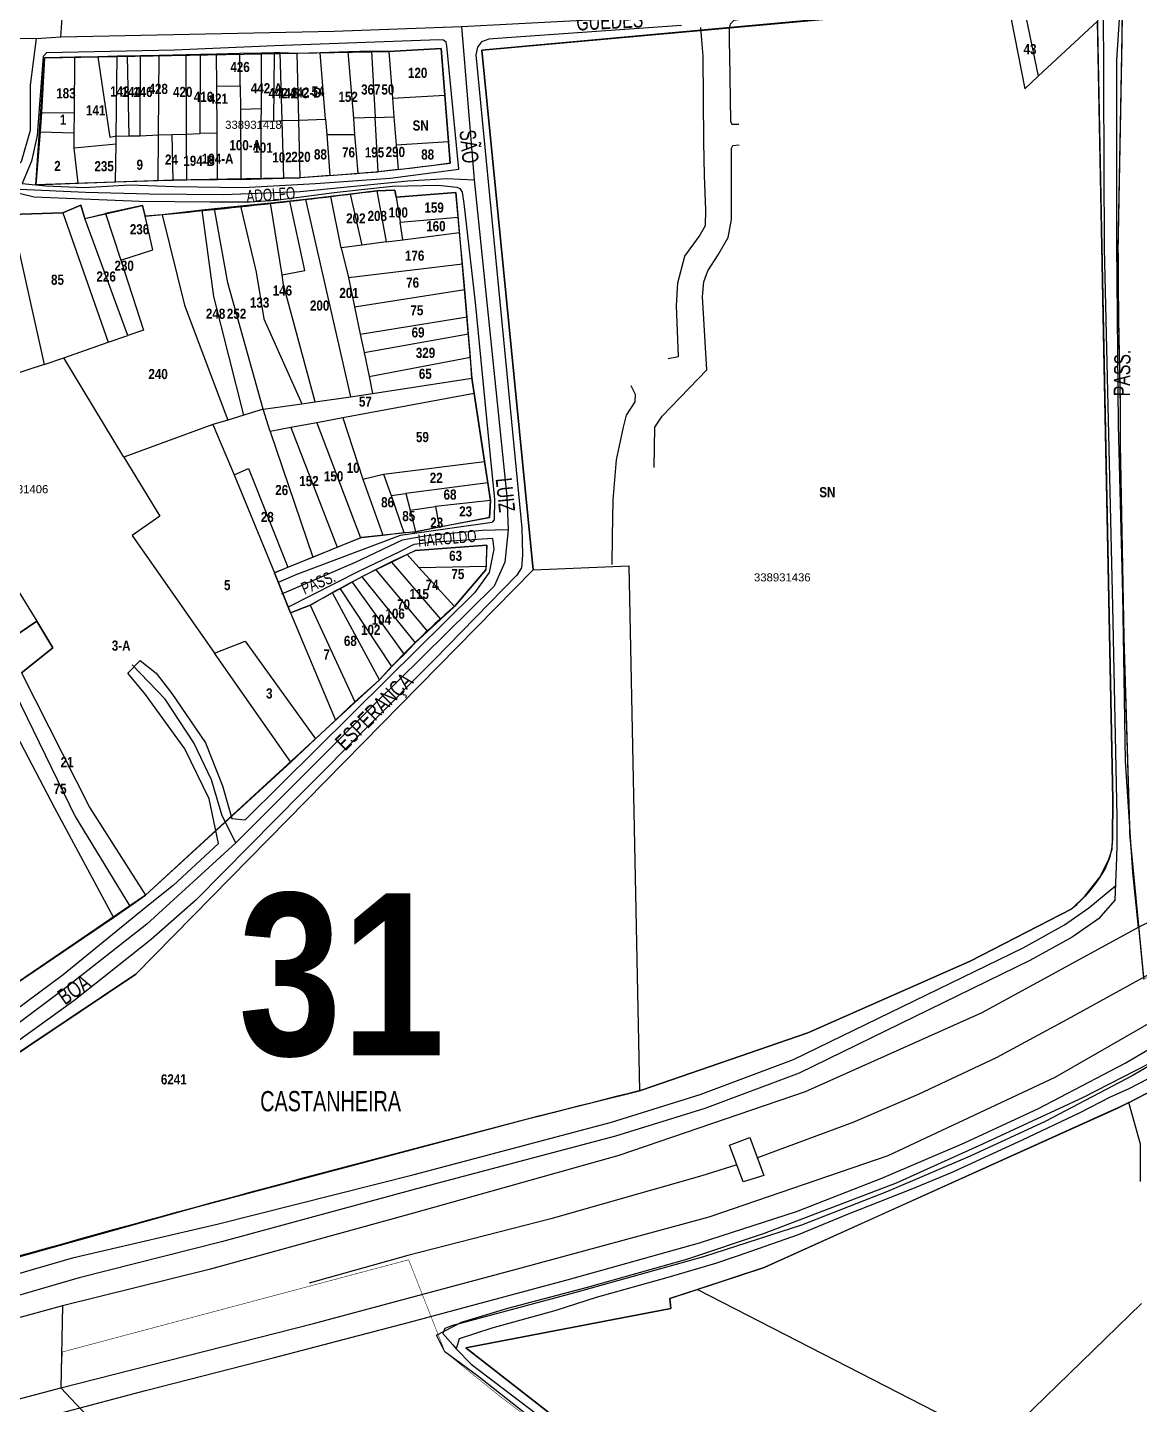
# Model space of a CAD drawing. Extents: x 206099 to 208675, y 4843659 to 4845705.
# Drawn here: x 207560.8 to 207835.4, y 4844667.4 to 4845007.4 of the extents above; entities that cross this region are included whole.
import ezdxf
from ezdxf.enums import TextEntityAlignment as Align

# ---------------------------------------------------------------- set-up
doc = ezdxf.new("R2010")
doc.units = 0
doc.header["$LTSCALE"] = 1.5
doc.header["$MEASUREMENT"] = 0
for name, color, linetype in [('CD-MALHA-LOTES', 40, 'CONTINUOUS'), ('CD_TXT_QUADRA', 7, 'CONTINUOUS'), ('HD-VALAS-DRENOS', 170, 'CONTINUOUS'), ('LM-LIM-SETOR-FISCAL', 7, 'CONTINUOUS'), ('LM-LIMITE-MUNICIPAL', 2, 'CONTINUOUS'), ('LM-TXT-LSF', 7, 'CONTINUOUS'), ('RU-QUADRAS', 6, 'CONTINUOUS'), ('SV-EIXO-ROD-ESTR', 7, 'CONTINUOUS'), ('SV-EIXO-RUA-N-PAV', 6, 'CONTINUOUS'), ('SV-EIXO-RUA-PAV', 20, 'CONTINUOUS'), ('SV-FX-DOM-FED', 20, 'CONTINUOUS'), ('SV-PONTE-BUEIRO', 249, 'CONTINUOUS'), ('SV-ROD-FEDERAIS', 40, 'CONTINUOUS'), ('SV-RUA-NAO-PAV-S-GUIA-C-GUIA', 7, 'CONTINUOUS'), ('SV-RUA-PAVIM-S-GUIA-C-GUIA', 7, 'CONTINUOUS'), ('SV-TXT-RUA-N-PAV-S-GUIA-C-GUIA', 7, 'CONTINUOUS'), ('SV-TXT-RUA-PAV-S-GUIA-C-GUIA', 7, 'CONTINUOUS'), ('Th_NmrPort', 7, 'CONTINUOUS')]:
    doc.layers.add(name, color=color, linetype=linetype)
doc.styles.add('ARIAL', font='ARIAL.TTF')
doc.styles.add('MONOTXT', font='ARIAL.TTF', dxfattribs={"height": 0.2})
doc.styles.get("Standard").update_dxf_attribs({"font": 'swisscbo.ttf'})
doc.linetypes.add('Limite', pattern='A,20,-3,[130,ltypeshp.shx,S=6.35,R=0,X=0,Y=0],-3,20', length=46)

msp = doc.modelspace()

# ---------------------------------------------------------------- linework, layer by layer
at = {"layer": 'CD-MALHA-LOTES', "linetype": 'Continuous'}
for p, q in [((207802.86, 4845013.66), (207672.97, 4845001.86)), ((207802.86, 4845013.66), (207807.05, 4844992.28)), ((207806.53, 4845013.98), (207810.38, 4844995.38)), ((207810.38, 4844995.38), (207825, 4845008.99)), ((207826.47, 4844932.05), (207825, 4845008.99)), ((207607.49, 4845000.85), (207603.58, 4845000.77)), ((207613.28, 4845000.98), (207607.49, 4845000.85)), ((207607.56, 4844992.94), (207607.49, 4845000.85)), ((207618.58, 4845001.09), (207613.28, 4845000.98)), ((207613.35, 4844993.04), (207613.28, 4845000.98)), ((207618.57, 4844987.44), (207618.58, 4845001.09)), ((207621.7, 4845001.16), (207618.58, 4845001.09)), ((207621.7, 4845001.16), (207621.57, 4844984.34)), ((207623.21, 4845001.19), (207621.7, 4845001.16)), ((207623.7, 4844984.43), (207623.21, 4845001.19)), ((207627.4, 4845001.01), (207623.21, 4845001.19)), ((207633.09, 4845001.18), (207627.4, 4845001.01)), ((207627.78, 4844984.59), (207627.4, 4845001.01)), ((207640.03, 4845001.41), (207633.09, 4845001.18)), ((207634.39, 4844984.76), (207633.09, 4845001.18)), ((207645.77, 4845001.55), (207640.03, 4845001.41)), ((207641.39, 4844985.02), (207640.03, 4845001.41)), ((207645.77, 4845001.55), (207646.68, 4844985.2)), ((207650.05, 4845001.53), (207645.77, 4845001.55)), ((207662.96, 4845002.24), (207650.05, 4845001.53)), ((207650.05, 4845001.53), (207650.95, 4844990)), ((207663.88, 4844990.73), (207662.96, 4845002.24)), ((207672.97, 4845001.86), (207685.66, 4844873.51)), ((207565.06, 4844999.95), (207564.3, 4844986.42)), ((207572.48, 4845000.11), (207565.06, 4844999.95)), ((207572.39, 4844986.33), (207572.48, 4845000.11)), ((207578.27, 4845000.23), (207572.48, 4845000.11)), ((207582.93, 4845000.33), (207578.27, 4845000.23)), ((207581.23, 4844980.26), (207578.27, 4845000.23)), ((207582.71, 4844980.59), (207582.93, 4845000.33)), ((207585.54, 4845000.39), (207582.93, 4845000.33)), ((207588.74, 4845000.45), (207585.54, 4845000.39)), ((207585.95, 4844980.65), (207585.54, 4845000.39)), ((207588.62, 4844980.71), (207588.74, 4845000.45)), ((207593.31, 4845000.55), (207588.74, 4845000.45)), ((207593.18, 4844980.96), (207593.31, 4845000.55)), ((207600.03, 4845000.7), (207593.31, 4845000.55)), ((207603.58, 4845000.77), (207600.03, 4845000.7)), ((207600.1, 4844981.13), (207600.03, 4845000.7)), ((207603.49, 4844981.22), (207603.58, 4845000.77)), ((207807.05, 4844992.28), (207810.38, 4844995.38)), ((207607.56, 4844992.94), (207613.35, 4844993.04)), ((207607.66, 4844981.32), (207607.56, 4844992.94)), ((207613.35, 4844993.04), (207613.39, 4844987.25)), ((207650.95, 4844990), (207663.88, 4844990.73)), ((207664.79, 4844979.27), (207663.88, 4844990.73)), ((207613.39, 4844987.25), (207618.57, 4844987.44)), ((207613.39, 4844987.25), (207613.52, 4844969.93)), ((207618.56, 4844984.23), (207618.57, 4844987.44)), ((207650.95, 4844990), (207651.31, 4844985.35)), ((207564.3, 4844986.42), (207563.93, 4844981.71)), ((207564.3, 4844986.42), (207572.39, 4844986.33)), ((207572.36, 4844981.42), (207572.39, 4844986.33)), ((207618.53, 4844970.07), (207618.56, 4844984.23)), ((207621.57, 4844984.34), (207618.56, 4844984.23)), ((207621.57, 4844984.34), (207623.7, 4844984.43)), ((207623.7, 4844984.43), (207627.78, 4844984.59)), ((207624.12, 4844970.23), (207623.7, 4844984.43)), ((207627.78, 4844984.59), (207634.39, 4844984.76)), ((207628.12, 4844970.35), (207627.78, 4844984.59)), ((207634.39, 4844984.76), (207634.7, 4844981.02)), ((207646.68, 4844985.2), (207641.39, 4844985.02)), ((207641.68, 4844981.01), (207641.39, 4844985.02)), ((207646.68, 4844985.2), (207651.31, 4844985.35)), ((207647.44, 4844971.82), (207646.68, 4844985.2)), ((207651.31, 4844985.35), (207651.85, 4844978.46)), ((207563.93, 4844981.71), (207562.88, 4844968.57)), ((207563.93, 4844981.71), (207572.36, 4844981.42)), ((207572.35, 4844977.67), (207572.36, 4844981.42)), ((207582.71, 4844980.59), (207581.23, 4844980.26)), ((207582.69, 4844978.64), (207582.71, 4844980.59)), ((207582.71, 4844980.59), (207585.95, 4844980.65)), ((207585.95, 4844980.65), (207588.62, 4844980.71)), ((207588.62, 4844980.71), (207593.18, 4844980.96)), ((207593.11, 4844969.64), (207593.18, 4844980.96)), ((207593.18, 4844980.96), (207596.53, 4844981.04)), ((207596.53, 4844981.04), (207600.1, 4844981.13)), ((207596.83, 4844969.76), (207596.53, 4844981.04)), ((207600.1, 4844981.13), (207603.49, 4844981.22)), ((207600.15, 4844969.79), (207600.1, 4844981.13)), ((207607.66, 4844981.32), (207603.49, 4844981.22)), ((207607.76, 4844969.87), (207607.66, 4844981.32)), ((207634.7, 4844981.02), (207641.68, 4844981.01)), ((207634.7, 4844981.02), (207635.51, 4844970.91)), ((207642.5, 4844971.44), (207641.68, 4844981.01)), ((207582.69, 4844978.64), (207572.35, 4844977.67)), ((207573.33, 4844969.02), (207572.35, 4844977.67)), ((207582.58, 4844969.33), (207582.69, 4844978.64)), ((207651.85, 4844978.46), (207664.79, 4844979.27)), ((207651.85, 4844978.46), (207652.33, 4844972.39)), ((207665.22, 4844973.92), (207664.79, 4844979.27)), ((207652.33, 4844972.39), (207665.22, 4844973.92)), ((207618.53, 4844970.07), (207624.12, 4844970.23)), ((207624.12, 4844970.23), (207628.12, 4844970.35)), ((207635.51, 4844970.91), (207628.12, 4844970.35)), ((207635.51, 4844970.91), (207642.5, 4844971.44)), ((207642.5, 4844971.44), (207647.44, 4844971.82)), ((207652.33, 4844972.39), (207647.44, 4844971.82)), ((207562.88, 4844968.57), (207573.33, 4844969.02)), ((207573.33, 4844969.02), (207582.58, 4844969.33)), ((207582.58, 4844969.33), (207593.11, 4844969.64)), ((207593.11, 4844969.64), (207596.83, 4844969.76)), ((207596.83, 4844969.76), (207600.15, 4844969.79)), ((207600.15, 4844969.79), (207607.76, 4844969.87)), ((207613.52, 4844969.93), (207607.76, 4844969.87)), ((207613.52, 4844969.93), (207618.53, 4844970.07)), ((207647.06, 4844967.11), (207640.6, 4844966.29)), ((207651.56, 4844967.3), (207647.06, 4844967.11)), ((207647.06, 4844967.11), (207649.39, 4844954.48)), ((207651.89, 4844965.51), (207651.56, 4844967.3)), ((207573.97, 4844963.52), (207569.54, 4844961.67)), ((207575.01, 4844960.24), (207573.97, 4844963.52)), ((207589.23, 4844963.51), (207580.11, 4844961.51)), ((207589.84, 4844960.84), (207589.23, 4844963.51)), ((207620.86, 4844964.06), (207613.45, 4844963.28)), ((207625.56, 4844964.56), (207620.86, 4844964.06)), ((207623.67, 4844946.32), (207620.86, 4844964.06)), ((207629.47, 4844964.97), (207625.56, 4844964.56)), ((207629.34, 4844947.45), (207625.56, 4844964.56)), ((207635.68, 4844965.68), (207629.47, 4844964.97)), ((207629.47, 4844964.97), (207640.56, 4844916.26)), ((207640.6, 4844966.29), (207635.68, 4844965.68)), ((207638.25, 4844953.04), (207635.68, 4844965.68)), ((207643.43, 4844953.72), (207640.6, 4844966.29)), ((207666.58, 4844966.68), (207651.89, 4844965.51)), ((207651.89, 4844965.51), (207652.82, 4844959.37)), ((207667.14, 4844960.57), (207666.58, 4844966.68)), ((207569.54, 4844961.67), (207556.74, 4844961.25)), ((207556.74, 4844961.25), (207564.93, 4844924.24)), ((207569.54, 4844961.67), (207580.72, 4844929.73)), ((207575.01, 4844960.24), (207580.11, 4844961.51)), ((207585.57, 4844931.35), (207575.01, 4844960.24)), ((207580.11, 4844961.51), (207583.85, 4844949.97)), ((207594.06, 4844961.21), (207589.84, 4844960.84)), ((207591.76, 4844952.5), (207589.84, 4844960.84)), ((207603.99, 4844962.31), (207594.06, 4844961.21)), ((207594.06, 4844961.21), (207599.59, 4844938.87)), ((207606.99, 4844962.62), (207603.99, 4844962.31)), ((207606.85, 4844940.98), (207603.99, 4844962.31)), ((207613.45, 4844963.28), (207606.99, 4844962.62)), ((207610.26, 4844944.36), (207606.99, 4844962.62)), ((207613.45, 4844963.28), (207617.29, 4844947.01)), ((207652.82, 4844959.37), (207667.14, 4844960.57)), ((207667.49, 4844956.77), (207667.14, 4844960.57)), ((207653.5, 4844955), (207652.82, 4844959.37)), ((207653.5, 4844955), (207667.49, 4844956.77)), ((207668.19, 4844949.1), (207667.49, 4844956.77)), ((207643.43, 4844953.72), (207638.25, 4844953.04)), ((207649.39, 4844954.48), (207643.43, 4844953.72)), ((207649.39, 4844954.48), (207653.5, 4844955)), ((207583.85, 4844949.97), (207591.76, 4844952.5)), ((207583.85, 4844949.97), (207589.46, 4844932.66)), ((207638.25, 4844953.04), (207640.06, 4844945.66)), ((207617.29, 4844947.01), (207619.17, 4844935.46)), ((207623.67, 4844946.32), (207629.34, 4844947.45)), ((207640.06, 4844945.66), (207668.19, 4844949.1)), ((207668.78, 4844942.71), (207668.19, 4844949.1)), ((207618.99, 4844913.15), (207610.26, 4844944.36)), ((207624.05, 4844943.92), (207623.67, 4844946.32)), ((207631.86, 4844915.01), (207624.05, 4844943.92)), ((207640.06, 4844945.66), (207641.56, 4844938.46)), ((207614.25, 4844911.67), (207606.85, 4844940.98)), ((207641.56, 4844938.46), (207668.78, 4844942.71)), ((207669.35, 4844936), (207668.78, 4844942.71)), ((207599.59, 4844938.87), (207610.26, 4844910.46)), ((207641.56, 4844938.46), (207642.96, 4844931.74)), ((207619.17, 4844935.46), (207628.53, 4844914.53)), ((207642.96, 4844931.74), (207669.35, 4844936)), ((207669.71, 4844931.79), (207669.35, 4844936)), ((207569.76, 4844925.9), (207580.72, 4844929.73)), ((207580.72, 4844929.73), (207585.57, 4844931.35)), ((207589.46, 4844932.66), (207585.57, 4844931.35)), ((207642.96, 4844931.74), (207643.92, 4844927.18)), ((207643.92, 4844927.18), (207669.71, 4844931.79)), ((207670.21, 4844926.01), (207669.71, 4844931.79)), ((207828.76, 4844816.73), (207826.47, 4844932.05)), ((207643.92, 4844927.18), (207645.16, 4844921.22)), ((207645.16, 4844921.22), (207670.21, 4844926.01)), ((207670.56, 4844920.8), (207670.21, 4844926.01)), ((207564.93, 4844924.24), (207556.41, 4844921.44)), ((207564.93, 4844924.24), (207569.76, 4844925.9)), ((207584.62, 4844901.36), (207569.76, 4844925.9)), ((207645.16, 4844921.22), (207646.03, 4844917.04)), ((207646.03, 4844917.04), (207670.56, 4844920.8)), ((207671.13, 4844917.08), (207670.56, 4844920.8)), ((207631.86, 4844915.01), (207640.56, 4844916.26)), ((207671.13, 4844917.08), (207638.65, 4844911.02)), ((207640.56, 4844916.26), (207646.03, 4844917.04)), ((207673.68, 4844900.28), (207671.13, 4844917.08)), ((207531.02, 4844912.99), (207563.09, 4844860.8)), ((207618.99, 4844913.15), (207614.25, 4844911.67)), ((207618.99, 4844913.15), (207628.53, 4844914.53)), ((207620.7, 4844907.69), (207618.99, 4844913.15)), ((207628.53, 4844914.53), (207631.86, 4844915.01)), ((207606.58, 4844909.38), (207584.62, 4844901.36)), ((207610.26, 4844910.46), (207606.58, 4844909.38)), ((207606.58, 4844909.38), (207611.83, 4844896.93)), ((207614.25, 4844911.67), (207610.26, 4844910.46)), ((207632.25, 4844909.83), (207625.86, 4844908.65)), ((207638.65, 4844911.02), (207632.25, 4844909.83)), ((207632.25, 4844909.83), (207643.01, 4844881.42)), ((207638.65, 4844911.02), (207643.65, 4844895.93)), ((207625.86, 4844908.65), (207620.7, 4844907.69)), ((207620.7, 4844907.69), (207631.28, 4844876.64)), ((207625.86, 4844908.65), (207637.31, 4844879.09)), ((207584.62, 4844901.36), (207593.51, 4844886.76)), ((207648.75, 4844897.14), (207673.68, 4844900.28)), ((207674.48, 4844895.01), (207673.68, 4844900.28)), ((207611.83, 4844896.93), (207615.38, 4844898.52)), ((207611.83, 4844896.93), (207621.83, 4844872.8)), ((207615.38, 4844898.52), (207625.12, 4844874.14)), ((207643.65, 4844895.93), (207648.75, 4844897.14)), ((207643.65, 4844895.93), (207648.56, 4844882.06)), ((207648.75, 4844897.14), (207650.61, 4844891.84)), ((207650.61, 4844891.84), (207654.25, 4844892.32)), ((207674.48, 4844895.01), (207654.25, 4844892.32)), ((207654.25, 4844892.32), (207655.31, 4844888.27)), ((207675.14, 4844890.67), (207674.48, 4844895.01)), ((207650.61, 4844891.84), (207653.72, 4844882.73)), ((207655.31, 4844888.27), (207661.6, 4844889.18)), ((207675.14, 4844890.67), (207661.6, 4844889.18)), ((207661.6, 4844889.18), (207662.48, 4844884.11)), ((207674.93, 4844886.43), (207675.14, 4844890.67)), ((207593.51, 4844886.76), (207586.67, 4844882.01)), ((207655.31, 4844888.27), (207656.65, 4844882.88)), ((207662.48, 4844884.11), (207674.93, 4844886.43)), ((207586.67, 4844882.01), (207607.02, 4844852.92)), ((207643.31, 4844881.53), (207648.56, 4844882.06)), ((207648.56, 4844882.06), (207653.72, 4844882.73)), ((207653.72, 4844882.73), (207656.65, 4844882.88)), ((207656.65, 4844882.88), (207662.48, 4844884.11)), ((207631.28, 4844876.64), (207637.31, 4844879.09)), ((207637.31, 4844879.09), (207643.01, 4844881.42)), ((207643.01, 4844881.42), (207643.31, 4844881.53)), ((207674.23, 4844879.63), (207656.61, 4844878.27)), ((207674.13, 4844874.38), (207674.23, 4844879.63)), ((207625.12, 4844874.14), (207631.28, 4844876.64)), ((207650.75, 4844875.41), (207646.84, 4844873.5)), ((207654.55, 4844877.27), (207650.75, 4844875.41)), ((207662.91, 4844861.34), (207650.75, 4844875.41)), ((207656.61, 4844878.27), (207654.55, 4844877.27)), ((207654.55, 4844877.27), (207657.43, 4844874.1)), ((207685.66, 4844873.51), (207587.57, 4844773.69)), ((207621.83, 4844872.8), (207625.12, 4844874.14)), ((207625.74, 4844862.86), (207621.83, 4844872.8)), ((207643.4, 4844871.82), (207640.99, 4844870.48)), ((207646.84, 4844873.5), (207643.4, 4844871.82)), ((207643.4, 4844871.82), (207656.53, 4844855.51)), ((207646.84, 4844873.5), (207659.6, 4844858.31)), ((207657.43, 4844874.1), (207674.13, 4844874.38)), ((207657.43, 4844874.1), (207666.25, 4844864.45)), ((207666.25, 4844864.45), (207674.03, 4844873.47)), ((207674.03, 4844873.47), (207674.13, 4844874.38)), ((207685.66, 4844873.51), (207709.29, 4844874.51)), ((207709.29, 4844874.51), (207711.91, 4844744.88)), ((207638, 4844868.83), (207636.17, 4844867.82)), ((207640.99, 4844870.48), (207638, 4844868.83)), ((207638, 4844868.83), (207650.69, 4844849.61)), ((207640.99, 4844870.48), (207653.83, 4844852.64)), ((207636.17, 4844867.82), (207630.62, 4844864.75)), ((207647.76, 4844846.35), (207636.17, 4844867.82)), ((207630.62, 4844864.75), (207625.74, 4844862.86)), ((207625.74, 4844862.86), (207636.9, 4844836.41)), ((207630.62, 4844864.75), (207641.62, 4844840.88)), ((207662.91, 4844861.34), (207666.25, 4844864.45)), ((207557.23, 4844856.83), (207563.09, 4844860.8)), ((207563.09, 4844860.8), (207567.05, 4844854.22)), ((207656.53, 4844855.51), (207659.6, 4844858.31)), ((207659.6, 4844858.31), (207662.91, 4844861.34)), ((207607.02, 4844852.92), (207614.53, 4844855.86)), ((207614.53, 4844855.86), (207631.97, 4844831.77)), ((207653.83, 4844852.64), (207656.53, 4844855.51)), ((207567.05, 4844854.22), (207559.33, 4844848.04)), ((207625.84, 4844826.02), (207607.02, 4844852.92)), ((207650.69, 4844849.61), (207653.83, 4844852.64)), ((207559.33, 4844848.04), (207576.2, 4844814.73)), ((207647.76, 4844846.35), (207650.69, 4844849.61)), ((207556.32, 4844846.09), (207572.61, 4844812.61)), ((207641.62, 4844840.88), (207647.76, 4844846.35)), ((207552.3, 4844843.51), (207567.5, 4844814.7)), ((207636.9, 4844836.41), (207641.62, 4844840.88)), ((207631.97, 4844831.77), (207636.9, 4844836.41)), ((207625.84, 4844826.02), (207631.97, 4844831.77)), ((207589.94, 4844793.15), (207625.84, 4844826.02)), ((207567.5, 4844814.7), (207582.09, 4844787.66)), ((207576.2, 4844814.73), (207589.94, 4844793.15)), ((207828.73, 4844807.22), (207828.76, 4844816.73)), ((207572.61, 4844812.61), (207586.13, 4844790.49)), ((207828.62, 4844804.55), (207828.73, 4844807.22)), ((207827.84, 4844802.04), (207828.62, 4844804.55)), ((207825.55, 4844797.59), (207827.84, 4844802.04)), ((207821.92, 4844792.92), (207825.55, 4844797.59)), ((207582.09, 4844787.66), (207586.13, 4844790.49)), ((207586.13, 4844790.49), (207589.94, 4844793.15)), ((207818.64, 4844789.76), (207821.92, 4844792.92)), ((207555, 4844769.27), (207582.09, 4844787.66)), ((207793.58, 4844776.85), (207818.64, 4844789.76)), ((207753.51, 4844759.18), (207793.58, 4844776.85)), ((207587.57, 4844773.69), (207500.25, 4844715.11)), ((207712.45, 4844745.02), (207753.51, 4844759.18)), ((207687.11, 4844738.71), (207711.91, 4844744.88)), ((207711.91, 4844744.88), (207712.45, 4844745.02)), ((207602.72, 4844716.2), (207687.11, 4844738.71)), ((207512.49, 4844690.86), (207602.72, 4844716.2))]:
    msp.add_line(p, q, dxfattribs=at)
at = {"layer": 'CD-MALHA-LOTES'}
for points in [[(207832.74, 4844741.95), (207850.04, 4844750.92), (207850.36, 4844721.67)], [(207832.74, 4844741.95), (207829.73, 4844740.44), (207742.69, 4844701.22), (207726.29, 4844695.77)], [(207835.66, 4844722.46), (207835.59, 4844731.71), (207832.74, 4844741.95)], [(207726.29, 4844695.77), (207719.38, 4844693.55), (207719.68, 4844691.06), (207669.03, 4844681.39), (207755.31, 4844614.09)], [(207726.29, 4844695.77), (207800.29, 4844657.76)], [(207800.29, 4844657.76), (207835.87, 4844692.31)]]:
    msp.add_lwpolyline(points, dxfattribs=at)
at = {"layer": 'HD-VALAS-DRENOS', "flags": 128}
for points in [[(207922.13, 4844836.19), (207905.31, 4844821.16), (207883.99, 4844803.57), (207868.01, 4844792.45), (207852.71, 4844782.71), (207839.36, 4844774.5), (207817.49, 4844762.44), (207800.02, 4844752.97), (207780.76, 4844743.95), (207764.64, 4844737.06), (207741.04, 4844728.3)], [(207735.96, 4844726.55), (207727.35, 4844723.84), (207690.07, 4844713.22), (207654.72, 4844704.21), (207630.4, 4844697.35)]]:
    msp.add_lwpolyline(points, dxfattribs=at)
at = {"layer": 'LM-LIM-SETOR-FISCAL', "linetype": 'Limite', "ltscale": 0.1, "const_width": 0.13, "flags": 128}
msp.add_lwpolyline([(206951.13, 4844515.15), (206103.85, 4844311.15), (206102.2, 4844310.76), (206463.03, 4843896.23), (206552, 4844015.88), (206955.36, 4843691.91), (206997.06, 4843661.13), (206998.31, 4843663.57), (207016.42, 4843698.58), (207012.73, 4843700.99), (207070.72, 4843830.73), (207120.99, 4843945.82), (207148.62, 4843951), (207201.26, 4843971.46), (207207.29, 4843958.02), (207217.12, 4843955.42), (207337.27, 4843938.21), (207437.15, 4843921.71), (207622.29, 4843892.61), (207679.53, 4843880.04), (207690.49, 4843889.02), (207671.55, 4843915.2), (207748.93, 4843970.7), (207711.26, 4844025.71), (207698.36, 4844043.55), (207668.91, 4844086.59), (207641.42, 4844125.22), (207698.91, 4844166.45), (207678.15, 4844195.51), (207667.43, 4844209.54), (207654.06, 4844227.54), (207631.24, 4844260.95), (207605.71, 4844299.54), (207598, 4844309.83), (207586.64, 4844326.37), (207553.25, 4844375.41), (207542.96, 4844389.81), (207530.49, 4844407.67), (207597.31, 4844451.76), (207621.23, 4844476.19), (207656.93, 4844513), (207690.53, 4844547.25), (207699.44, 4844555.93), (207701.4, 4844564.61), (207693.13, 4844573.37), (207679, 4844583.84), (207661.07, 4844596.77), (207637.45, 4844615.37), (207585.86, 4844655.97), (207575.48, 4844664.69), (207569.08, 4844671.5), (207569.45, 4844680.36), (207654.93, 4844703.13), (207663.89, 4844680.39), (207677.57, 4844669.34), (207702.32, 4844650.54), (207716.26, 4844640.68), (207753.78, 4844609.83), (207762.93, 4844554.62), (207770.13, 4844473.57), (207776.84, 4844472.68), (207793.01, 4844360.57), (207785.17, 4844355.62), (207770.44, 4844345.59), (207748.43, 4844330.95), (207747.91, 4844324.8), (207753.52, 4844317.31), (207769.28, 4844298.69), (207775.01, 4844293.43), (207782.88, 4844283.92), (207789.15, 4844276.2), (207815.46, 4844244.33), (207819.38, 4844241.82), (207833.89, 4844253.22), (207837.15, 4844248.8), (207827.85, 4844241.71), (207830.8, 4844238.17), (207835.76, 4844241.82), (207843.28, 4844230.65), (207850.47, 4844234.85), (207853.27, 4844229.99), (207850.22, 4844228.31), (207852.55, 4844223.47), (207862.28, 4844194.53), (207852.98, 4844190.72), (207855.45, 4844183.13), (207841.05, 4844179.2), (207842.75, 4844174.19), (207831.58, 4844167.48), (207835.38, 4844161.88), (207841.17, 4844165.37), (207847.07, 4844155.75), (207831.32, 4844146.19), (207834.89, 4844140.85), (207829.27, 4844137.4), (207831.74, 4844133), (207827.93, 4844130.58), (207830.96, 4844126.13), (207825.79, 4844122.95), (207828.8, 4844117.88), (207826.74, 4844116.71), (207837.07, 4844101.63), (207828.21, 4844096.11), (207838.21, 4844083.58), (207810.77, 4844063.9), (207814.94, 4844058.51), (207818.35, 4844060.87), (207823.85, 4844053.22), (207815.63, 4844047.62), (207818.11, 4844034.1), (207801.11, 4844022.39), (207805.92, 4844012.86), (207800.29, 4844003.99), (207792.72, 4843932.76), (207821.91, 4843926.4), (207859.75, 4843922.03), (207884.09, 4843912.26), (207889.39, 4843912.02), (207898.99, 4843924.88), (207898.88, 4843930.09), (207899.02, 4843938.96), (207962.06, 4843938.77), (207963.84, 4843901.85), (207941.02, 4843902.05), (207942.04, 4843841.47), (208007.7, 4843841.21), (208022.14, 4843841.12), (208036.07, 4843839.89), (208056.34, 4843840.14), (208090.26, 4843841.1), (208106.1, 4843842.59), (208189.59, 4843856.54), (208188.16, 4843865.4), (208275.25, 4843877.18), (208292.72, 4843880.37), (208298.69, 4843887.78), (208321.91, 4843926.37), (208334.62, 4843947.55), (208347.38, 4843979.84), (208351.66, 4843981.53), (208361.4, 4843993.9), (208372.92, 4843999.2), (208371.9, 4844007.23), (208387.36, 4844030.68), (208393.74, 4844026.56), (208401.25, 4844038.55), (208394.9, 4844042.64), (208398.77, 4844059.02), (208405.89, 4844063.32), (208424.47, 4844062.68), (208426.06, 4844069.85), (208422.67, 4844090.07), (208413.98, 4844110.55), (208424.48, 4844115.64), (208426.74, 4844111.64), (208466.87, 4844139.33), (208484, 4844172.26), (208526.46, 4844173.32), (208524.92, 4844238.99), (208556.34, 4844273.82), (208606.67, 4844329.22), (208617.29, 4844355.28), (208634.75, 4844382.44), (208623.4, 4844573.87), (208620.94, 4844586.93), (208617.24, 4844585.48), (208611.62, 4844582.44), (208602.16, 4844575.47), (208597.22, 4844571.55), (208589.65, 4844565.64), (208583.91, 4844560.59), (208574.64, 4844553.13), (208565.88, 4844547.77), (208558.91, 4844543.84), (208546.16, 4844536.68), (208538.21, 4844532.01), (208523.21, 4844523.48), (208501.29, 4844510.52), (208474.09, 4844504.73), (208470.3, 4844549.75), (208469.96, 4844556.19), (208469.21, 4844570.01), (208467.84, 4844586.2), (208466.79, 4844596.16), (208463.28, 4844642.74), (208459.25, 4844689.33), (208457.41, 4844719.81), (208456.59, 4844734.9), (208455.83, 4844742.23), (208452.75, 4844785.24), (208451.92, 4844795.94), (208448.46, 4844834.88), (208447.26, 4844852.46), (208446.16, 4844873.31), (208445.12, 4844881.64), (208441.97, 4844928.93), (208438.81, 4844974.82), (208435.74, 4845020.91), (208434.09, 4845038.6), (208431.09, 4845069.57), (208428.45, 4845117.03), (208425.65, 4845163.09), (208425.04, 4845177.97), (208424.21, 4845193.61), (208423.19, 4845208.28), (208420.65, 4845245.05), (208420.1, 4845254.11), (208419.59, 4845259.67), (208417.58, 4845281.54), (208417.08, 4845287.58), (208415.98, 4845307.61), (208414.07, 4845322.51), (208412.84, 4845335.67), (208409.33, 4845349.09), (208404.94, 4845354.53), (208397.22, 4845363.48), (208391.26, 4845367.95), (208373.27, 4845347.25), (208334.49, 4845303.29), (208294.22, 4845257.76), (208255.35, 4845213.1), (208212.72, 4845163.71), (208171.57, 4845116.42), (208140.51, 4845080.89), (208114.59, 4845051), (208102.6, 4845036.98), (208066.61, 4844996.14), (208032.07, 4844956.22), (207998.73, 4844916.29), (207967.12, 4844879.57), (207953.42, 4844867.05), (207945.01, 4844857.92), (207921.99, 4844836.18), (207906.18, 4844822.02), (207877.77, 4844798.99), (207836.45, 4844772.36), (207834.47, 4844792.78), (207833.01, 4844807.86), (207831.55, 4844856.55), (207830.63, 4844904.88), (207830.37, 4844927.94), (207830.09, 4844953.39), (207831, 4845001.71), (207831.73, 4845050.95), (207831.55, 4845099.46), (207831.55, 4845147.97), (207831.18, 4845196.48), (207831.39, 4845224.82), (207831.52, 4845241.53), (207831.55, 4845245.91), (207831.55, 4845246.41), (207831.18, 4845294.78), (207831.18, 4845343.11), (207831.73, 4845394.36), (207833.37, 4845443.42), (207833.92, 4845490.65), (207833.71, 4845521.07), (207833.56, 4845541.9), (207833.48, 4845550.53), (207833.19, 4845579.45), (207832.83, 4845604.85), (207833.56, 4845629.33), (207836.48, 4845656.56), (207836.76, 4845664.71), (207825.37, 4845667.68), (207821.82, 4845668.69), (207816.91, 4845670.09), (207805.68, 4845673.47), (207791.7, 4845677.75), (207783.5, 4845679.57), (207766.81, 4845685.02), (207754.43, 4845688.82), (207739.64, 4845691.3), (207722.13, 4845693.94), (207717.1, 4845694.68), (207690.08, 4845700.62), (207680.08, 4845702.89), (207670.03, 4845704.98), (207667.81, 4845700.16), (207660.99, 4845676.98), (207660.54, 4845673.8), (207657.39, 4845659.57), (207656.59, 4845656.53), (207655.95, 4845653.98), (207650.56, 4845639.59), (207647.27, 4845633.02), (207644.17, 4845622.85), (207641.37, 4845615.1), (207618.1, 4845615.4), (207601.33, 4845615.86), (207592.93, 4845615.82), (207543.69, 4845617.43), (207493.78, 4845618.83), (207471.28, 4845620.61), (207442.67, 4845621.38), (207409.05, 4845621.45), (207395.8, 4845621.64), (207345.61, 4845622.76), (207297.34, 4845623.66), (207302.37, 4845557.49), (207306.56, 4845504.34), (207309.91, 4845464.2), (207314.17, 4845425.29), (207318.44, 4845350.96), (207323.01, 4845301.38), (207326.21, 4845262.61), (207329.56, 4845220.35), (207332.3, 4845183.41), (207332.77, 4845157.36), (207331.5, 4845129.31), (207329.48, 4845113.1), (207327.97, 4845099.78), (207322.7, 4845067.42), (207315.32, 4845031.5), (207304.58, 4844989.44), (207294.83, 4844945.95), (207285.39, 4844902.77), (207275.03, 4844859.74), (207265.74, 4844820.37), (207255.53, 4844777.19), (207247.26, 4844743.37), (207237.49, 4844702.4), (207233.3, 4844686.1), (207226.31, 4844651.65), (207222.36, 4844634.38), (207221.5, 4844580.09), (207184.7, 4844571.41), (207132.94, 4844558.17), (207106.7, 4844555.23), (207101.3, 4844554.58), (207090.18, 4844551.4), (207069.41, 4844546.2), (207052.47, 4844541.19), (207025, 4844537.01), (206969.31, 4844520.12)], close=True, dxfattribs=at)
at = {"layer": 'LM-LIMITE-MUNICIPAL'}
for points in [[(207831.73, 4845050.95, 0.35, 0.35, 0), (207831, 4845001.71, 0.35, 0.35, 0)], [(207831, 4845001.71, 0.35, 0.35, 0), (207830.09, 4844953.39, 0.35, 0.35, 0)], [(207830.09, 4844953.39, 0.35, 0.35, 0), (207830.21, 4844936.09, 0.35, 0.35, 0), (207830.37, 4844927.94, 0.35, 0.35, 0)], [(207830.37, 4844927.94, 0.35, 0.35, 0), (207830.67, 4844913.37, 0.35, 0.35, 0), (207830.63, 4844904.88, 0.35, 0.35, 0)], [(207830.63, 4844904.88, 0.35, 0.35, 0), (207831.55, 4844856.55, 0.35, 0.35, 0)], [(207831.55, 4844856.55, 0.35, 0.35, 0), (207833.01, 4844807.86, 0.35, 0.35, 0)], [(207833.01, 4844807.86, 0.35, 0.35, 0), (207834.47, 4844792.78, 0.35, 0.35, 0)], [(207834.47, 4844792.78, 0.35, 0.35, 0), (207836.45, 4844772.36, 0.35, 0.35, 0)]]:
    msp.add_lwpolyline(points, format="xyseb", dxfattribs=at)
at = {"layer": 'RU-QUADRAS', "color": 6, "linetype": 'Continuous'}
for points in [[(207460.92, 4844692.34), (207500.25, 4844715.11), (207587.57, 4844773.69), (207685.66, 4844873.52), (207672.97, 4845001.86), (207824.88, 4845015.55), (207828.76, 4844816.73), (207828.73, 4844807.22, -0.15375), (207825.55, 4844797.59, -0.071764), (207818.64, 4844789.76), (207793.58, 4844776.85), (207753.51, 4844759.18), (207712.45, 4844745.02, 0.008471), (207512.49, 4844690.86, 0.017375), (207468.29, 4844673.58)], [(207562.88, 4844968.57), (207565.06, 4844999.95), (207650.05, 4845001.53), (207662.96, 4845002.24), (207665.22, 4844973.92, -0.020815), (207628.12, 4844970.35), (207596.83, 4844969.76)]]:
    msp.add_lwpolyline(points, format="xyb", close=True, dxfattribs=at)
msp.add_lwpolyline([(207556.74, 4844961.25), (207569.54, 4844961.67), (207573.97, 4844963.52), (207575.01, 4844960.24), (207589.23, 4844963.51), (207589.84, 4844960.84, 0.008613), (207647.06, 4844967.11), (207651.56, 4844967.3), (207651.89, 4844965.51), (207666.58, 4844966.68), (207670.56, 4844920.8), (207675.14, 4844890.67), (207674.93, 4844886.43), (207656.65, 4844882.88), (207643.31, 4844881.53), (207621.83, 4844872.8), (207625.74, 4844862.86), (207630.62, 4844864.75, -0.025549), (207656.61, 4844878.27), (207674.23, 4844879.63), (207674.03, 4844873.47), (207666.25, 4844864.45, 0.031773), (207647.76, 4844846.35), (207589.94, 4844793.15), (207555, 4844769.27)], format="xyb", dxfattribs=at)
for points in [[(207559.33, 4844848.04), (207567.05, 4844854.22), (207563.09, 4844860.8), (207519.59, 4844831.24)], [(207835.76, 4844241.82), (207830.8, 4844238.17), (207827.85, 4844241.71), (207837.15, 4844248.8), (207833.89, 4844253.22), (207830.21, 4844267.58), (207811.8, 4844250.85), (207748.15, 4844325.76), (207748.75, 4844332.69), (207792.93, 4844360.52), (207793.71, 4844361.62), (207792.41, 4844364.73), (207793.37, 4844365.51), (207774.12, 4844504.74), (207755.88, 4844613.64), (207669.03, 4844681.39), (207719.68, 4844691.06), (207719.38, 4844693.55), (207742.69, 4844701.22), (207832.66, 4844741.92), (207850.04, 4844750.92)]]:
    msp.add_lwpolyline(points, dxfattribs=at)
at = {"layer": 'SV-EIXO-ROD-ESTR', "flags": 128}
for points in [[(207843.22, 4844789.29), (207835.08, 4844785.19), (207796.49, 4844764.1), (207752.85, 4844744.57), (207706.85, 4844728.87), (207656.1, 4844714.63), (207605.71, 4844700.75), (207569.44, 4844691.74), (207531.62, 4844681.36), (207502.87, 4844670.44), (207484.04, 4844662.99), (207468.27, 4844656.35), (207428.92, 4844640.63), (207393.21, 4844610.75), (207376.55, 4844596.61), (207337.34, 4844564.74), (207264.53, 4844504.68)], [(207299.37, 4844504.68), (207347.2, 4844544.11), (207392.84, 4844581.88), (207429.98, 4844608.98), (207452.91, 4844625.16), (207475.36, 4844638.86), (207491.72, 4844646.95), (207504.57, 4844652.37), (207531.22, 4844661.5), (207569.08, 4844671.5), (207631.45, 4844687.43), (207681.84, 4844700.93), (207729.12, 4844713.71), (207773.3, 4844728.87), (207814.56, 4844748.22), (207845.05, 4844765.74)], [(207569.44, 4844691.74), (207569.08, 4844671.5)]]:
    msp.add_lwpolyline(points, dxfattribs=at)
at = {"layer": 'SV-EIXO-RUA-N-PAV'}
msp.add_line((207575.48, 4844664.69), (207569.08, 4844671.5), dxfattribs=at)
at = {"layer": 'SV-EIXO-RUA-N-PAV', "flags": 128}
for points in [[(207569.04, 4845005.14), (207569.82, 4845015.61), (207574.47, 4845034.6), (207588.04, 4845075.68), (207604.73, 4845124.07), (207620.59, 4845170.26), (207632.61, 4845206.5), (207648.11, 4845252.62), (207652.76, 4845265.8), (207669.82, 4845315.22), (207685.32, 4845360.18), (207701.99, 4845408.43), (207715.94, 4845449.52), (207726.02, 4845481.3)], [(207304.38, 4844952.61), (207318.16, 4844952.23), (207373.28, 4844954.88), (207400.55, 4844956.2), (207412.19, 4844956.57), (207417.73, 4844956.95), (207453.31, 4844958.84), (207494.28, 4844962.24), (207529.86, 4844966.2), (207548.74, 4844969.41), (207555.15, 4844970.54), (207559.31, 4844974.32), (207561.57, 4844982.06), (207561.57, 4844993.2), (207563.05, 4845004.71)], [(207555.15, 4844970.54), (207558.93, 4844967.52), (207575.16, 4844966.77), (207590.83, 4844966.39), (207609.33, 4844966.2), (207628.11, 4844966.96), (207643.97, 4844968.47), (207654.73, 4844969.6), (207664.35, 4844970.17), (207671.07, 4844969.84)], [(207679.51, 4844883.36), (207673.11, 4844883.26), (207659.43, 4844881.88), (207653.36, 4844880.84), (207641.76, 4844875.3), (207623.58, 4844867.51)], [(207661.83, 4844684.51), (207668.01, 4844687.71), (207679.44, 4844691.14), (207699.11, 4844696.4), (207723.59, 4844703.26), (207742.8, 4844709.67), (207775.39, 4844722.13), (207796.67, 4844731.74), (207821.37, 4844743.18), (207844.16, 4844754.9), (207853.3, 4844759.85), (207862.83, 4844765.95), (207869.07, 4844769.8), (207884.74, 4844780.24), (207902.43, 4844793.11), (207915.03, 4844802.99), (207925.55, 4844811.68), (207929.44, 4844815.8), (207935.62, 4844824.15), (207951.63, 4844838.1), (207968.78, 4844856.17), (207981.59, 4844870.35), (207989.02, 4844877.78)], [(207612.23, 4844806.13), (207608.86, 4844812.78), (207606.26, 4844821.62), (207601.93, 4844830.79), (207594.83, 4844841.53), (207586.7, 4844850.02)], [(207768.18, 4844504.76), (207765.33, 4844531.49), (207760.3, 4844573.58), (207756.18, 4844600.57), (207753.78, 4844609.83), (207747.83, 4844616.01), (207730.68, 4844630.19), (207702.32, 4844650.54), (207671.9, 4844674.44), (207663.89, 4844680.39), (207661.83, 4844684.51)]]:
    msp.add_lwpolyline(points, dxfattribs=at)
at = {"layer": 'SV-EIXO-RUA-PAV', "flags": 128}
for points in [[(207318.29, 4845013.43), (207329.24, 4845010.9), (207365.16, 4845008.77), (207414.3, 4845006.06), (207477.41, 4845005.61), (207563.05, 4845004.71), (207569.04, 4845005.14), (207636.53, 4845006.51), (207667.96, 4845007.69), (207705.72, 4845009.67), (207730.68, 4845011.91), (207758.28, 4845014.64), (207831.11, 4845020.96)], [(207831.11, 4845020.96), (207829.73, 4844999.33), (207829.73, 4844954), (207830.08, 4844909.21), (207831.15, 4844867.46), (207831.87, 4844826.23), (207833.65, 4844798.75), (207835.08, 4844785.19)], [(207667.96, 4845007.69), (207671.07, 4844969.84), (207679.2, 4844891.65), (207679.51, 4844883.36), (207678.72, 4844875.4), (207676.01, 4844869.51), (207646.55, 4844840.45), (207612.23, 4844806.13), (207590.25, 4844785.98), (207570.35, 4844770.38), (207547.58, 4844753.34), (207527.75, 4844739.08), (207496.22, 4844717.74), (207474.72, 4844705), (207454.57, 4844694.25)]]:
    msp.add_lwpolyline(points, dxfattribs=at)
at = {"layer": 'SV-FX-DOM-FED', "flags": 128}
for points in [[(207468.05, 4844669.29), (207470.52, 4844667.69), (207474.38, 4844668.25), (207479.77, 4844670.58), (207501.04, 4844680.11), (207518.71, 4844686.87), (207533.1, 4844692.3), (207572.3, 4844703.72), (207607.66, 4844711.9), (207656.3, 4844724.19), (207705.02, 4844737.15), (207726.93, 4844743.92), (207749.94, 4844752.55), (207806.63, 4844780.2), (207816.88, 4844785.87), (207822.86, 4844790.04), (207829.5, 4844795.54)], [(207852.34, 4844759.51), (207833.58, 4844748.56), (207812.07, 4844737.25), (207793.61, 4844728.74), (207773.15, 4844719.97), (207751.91, 4844711.67), (207727.75, 4844703.86), (207695.89, 4844694.93), (207665.54, 4844686.8), (207663.83, 4844686.12), (207663.39, 4844684.91), (207665.81, 4844682.15), (207666.63, 4844681.12)]]:
    msp.add_lwpolyline(points, dxfattribs=at)
at = {"layer": 'SV-PONTE-BUEIRO', "flags": 128}
msp.add_lwpolyline([(207737.52, 4844722.36), (207734.13, 4844731.44), (207739.21, 4844733.3), (207742.64, 4844723.92)], close=True, dxfattribs=at)
at = {"layer": 'SV-ROD-FEDERAIS', "flags": 128}
for points in [[(207829.35, 4844791.99), (207825.28, 4844787.34), (207818.79, 4844782.81), (207808.29, 4844777), (207751.36, 4844749.24), (207728.1, 4844740.51), (207706.01, 4844733.69), (207657.21, 4844720.71), (207608.7, 4844707.55), (207573.59, 4844698.68), (207534.75, 4844687.36), (207520.56, 4844682.01), (207503.03, 4844675.3), (207483.13, 4844666.47), (207473.67, 4844663.65), (207468.05, 4844669.29)], [(207505.94, 4844644.93), (207510.25, 4844646.77), (207519.72, 4844650.36), (207531.99, 4844654.54), (207543.2, 4844658.24), (207560.69, 4844663.15), (207569.48, 4844665.45), (207589.94, 4844670.88), (207621.51, 4844678.94), (207655.11, 4844687.74), (207694.94, 4844698.4), (207726.71, 4844707.31), (207750.7, 4844715.06), (207771.79, 4844723.3), (207792.14, 4844732.03), (207810.48, 4844740.48), (207831.83, 4844751.7), (207850.48, 4844762.59)]]:
    msp.add_lwpolyline(points, dxfattribs=at)
at = {"layer": 'SV-RUA-NAO-PAV-S-GUIA-C-GUIA', "flags": 128}
for points in [[(207564.67, 4845000.26), (207563.8, 4844988.53), (207563.19, 4844980.74), (207561.83, 4844974.43), (207559.48, 4844968.9), (207565.37, 4844968.37), (207574.85, 4844967.95), (207586.16, 4844968.55), (207597.1, 4844968.2), (207614.18, 4844967.96), (207631.94, 4844968.91), (207650.36, 4844970.2), (207667.34, 4844972.42)], [(207552.91, 4844967.95), (207562.47, 4844965.63), (207588.48, 4844964.54), (207605.92, 4844964.4), (207615.77, 4844964.42), (207622.12, 4844964.83), (207636.55, 4844966.66), (207650.87, 4844968.28), (207662.22, 4844968.53), (207666.81, 4844967.97)], [(207622.77, 4844870.46), (207627.13, 4844872.32), (207652.95, 4844882.03), (207675.59, 4844885.25)], [(207675.66, 4844881.25), (207660.49, 4844880.23), (207656.19, 4844879.74), (207652.7, 4844877.94), (207642.71, 4844873.15), (207625.2, 4844864.26), (207622.77, 4844870.46)], [(207608, 4844805.93), (207605.71, 4844816.96), (207599.7, 4844829.28), (207589.97, 4844842.7), (207585.63, 4844848), (207588.64, 4844851.09), (207592.6, 4844847.99), (207596.47, 4844842.99), (207604.79, 4844830.82), (207608.94, 4844820.19), (207611.28, 4844812.14), (207614.57, 4844811.8)], [(207847.09, 4844752.71), (207832.76, 4844745.38), (207827.97, 4844743.19), (207820.62, 4844739.4), (207806.44, 4844732.69), (207788.91, 4844724.58), (207778.9, 4844720.47), (207763.43, 4844714.41), (207751.09, 4844709.32), (207736.32, 4844704.07), (207730.72, 4844702.23), (207718.93, 4844698.73), (207701.26, 4844693.79), (207691.24, 4844690.57), (207675.51, 4844686.22), (207667.42, 4844683.61), (207666.63, 4844681.12), (207670.35, 4844677.38), (207704.35, 4844651.54)]]:
    msp.add_lwpolyline(points, dxfattribs=at)
at = {"layer": 'SV-RUA-PAVIM-S-GUIA-C-GUIA', "flags": 128}
for points in [[(207829.35, 4844791.99), (207829.79, 4844802.4), (207829.85, 4844805.6), (207829.88, 4844812.55), (207828.82, 4844864.57), (207826.74, 4844952.95), (207826.45, 4845014.21), (207826.19, 4845016.02), (207825.7, 4845016.78), (207824.91, 4845016.95), (207775.3, 4845012.76), (207738.06, 4845009.55), (207735.25, 4845009.17), (207734.29, 4845008.24), (207734.07, 4845007.29), (207734.1, 4845003.72), (207734.14, 4845000.7), (207734.38, 4844984.31), (207734.72, 4844983.6), (207736.43, 4844983.57)], [(207722.29, 4845007.91), (207679.21, 4845004.89), (207674.7, 4845004.58), (207672.88, 4845003.87), (207671.91, 4845002.59), (207671.52, 4845000.65), (207682.91, 4844883.79), (207683.08, 4844877.18), (207682.82, 4844873.98), (207681.64, 4844872.15), (207661.2, 4844851.25), (207628.65, 4844818.55), (207602.51, 4844792.02), (207591.38, 4844782.26), (207579.76, 4844772.97), (207572.25, 4844767.08), (207539.42, 4844743.45)], [(207667.34, 4844972.42), (207664.37, 4845002.91), (207664.19, 4845003.82), (207663.55, 4845004.33), (207662.4, 4845004.41), (207621.79, 4845002.87), (207597.13, 4845001.83), (207573.44, 4845001.36), (207565.54, 4845001.14), (207564.67, 4845000.26)], [(207719.03, 4844925.66), (207721.59, 4844926.15), (207721.03, 4844938.72), (207721.38, 4844944.37), (207723.11, 4844950.94), (207726.65, 4844955.86), (207728.2, 4844958.58), (207728.32, 4844962.43), (207727.98, 4844970.9), (207727.79, 4844979.21), (207727.61, 4845000.32), (207727.4, 4845003.35), (207727.09, 4845007.45)], [(207715.52, 4844898.81), (207715.71, 4844908.72), (207717.51, 4844911.48), (207728.57, 4844922.89), (207727.52, 4844940.93), (207727.79, 4844944.63), (207728.84, 4844947.36), (207731.36, 4844951.3), (207733.79, 4844955.6), (207734.67, 4844959.98), (207734.61, 4844977.65), (207734.97, 4844978.29), (207736.51, 4844978.46)], [(207666.81, 4844967.97), (207667.55, 4844967.66), (207668.18, 4844966.79), (207668.58, 4844963.98), (207671.32, 4844939.55), (207674.79, 4844904.09), (207676.14, 4844890.89), (207676.05, 4844885.84), (207675.59, 4844885.25)], [(207709.81, 4844919.01), (207710.82, 4844916.88), (207710.78, 4844914.98), (207708.67, 4844911.73), (207707.92, 4844908.74), (207706.16, 4844900.68), (207705.38, 4844890.78), (207705.16, 4844881.78), (207705.12, 4844874.83)], [(207675.66, 4844881.25), (207675.96, 4844878.59), (207674.82, 4844872.87), (207671.16, 4844867.84), (207649.77, 4844846.65), (207614.57, 4844811.8)], [(207608, 4844805.93), (207596.83, 4844795.55), (207590.74, 4844790.73), (207569.67, 4844773.49), (207548.03, 4844757.52), (207529.85, 4844744.77), (207501.7, 4844725.44), (207484.3, 4844714.37), (207474.69, 4844708.53), (207459.44, 4844699.97), (207457.16, 4844698.72), (207456.47, 4844698.93)]]:
    msp.add_lwpolyline(points, dxfattribs=at)

# ---------------------------------------------------------------- texts
at = {"layer": 'CD_TXT_QUADRA', "color": 7, "linetype": 'Continuous', "style": 'MONOTXT'}
for s, p in [('338931418', (207609.63, 4844982.41)), ('338931406', (207551.98, 4844892.42)), ('338931436', (207740.2, 4844870.65))]:
    msp.add_text(s, height=2, dxfattribs=at).set_placement(p)
at = {"layer": 'LM-TXT-LSF'}
msp.add_text('31', height=40, dxfattribs=at).set_placement((207612.87, 4844753.64))
at = {"layer": 'LM-TXT-LSF', "style": 'ARIAL', "width": 0.7}
msp.add_text('CASTANHEIRA', height=5, dxfattribs=at).set_placement((207618.28, 4844739.8))
at = {"layer": 'SV-TXT-RUA-N-PAV-S-GUIA-C-GUIA', "style": 'ARIAL', "width": 0.7}
for s, rotation, p in [('ADOLFO', 4, (207614.98, 4844964.26)), ('HAROLDO', 5, (207657.35, 4844879.19)), ('PASS.', 23, (207629.22, 4844867.35))]:
    msp.add_text(s, height=3, rotation=rotation, dxfattribs=at).set_placement(p)
at = {"layer": 'SV-TXT-RUA-PAV-S-GUIA-C-GUIA', "style": 'ARIAL', "width": 0.7}
for s, rotation, p in [('GUEDES', 3, (207696.43, 4845006.65)), ('SÃO', 276, (207667.45, 4844981.93)), ('PASS.', 89, (207832.99, 4844916.33)), ('LUIZ', 276, (207676.4, 4844896.01)), ('ESPERANÇA', 45, (207639.26, 4844828.59)), ('PASS.                                                                    BOA', 35, (207500.12, 4844716.9))]:
    msp.add_text(s, height=4, rotation=rotation, dxfattribs=at).set_placement(p)
at = {"layer": 'Th_NmrPort', "color": 1}
for s, p in [('43', (207806.76, 4845002.09)), ('426', (207610.92, 4844997.69)), ('120', (207654.77, 4844996.25)), ('183', (207567.93, 4844991.19)), ('142', (207581.23, 4844991.64)), ('144', (207584.05, 4844991.53)), ('146', (207586.92, 4844991.53)), ('428', (207590.71, 4844992.28)), ('420', (207596.76, 4844991.53)), ('416', (207601.9, 4844990.32)), ('421', (207605.53, 4844989.86)), ('442-A', (207615.97, 4844992.43)), ('442-B', (207620.36, 4844991.22)), ('442-C', (207622.63, 4844991.22)), ('442-D', (207625.65, 4844991.37)), ('54', (207630.95, 4844991.68)), ('152', (207637.61, 4844990.32)), ('367', (207643.2, 4844992.13)), ('50', (207648.2, 4844992.13)), ('141', (207575.27, 4844986.99)), ('1', (207568.81, 4844984.65)), ('SN', (207655.91, 4844983.24)), ('100-A', (207610.68, 4844978.37)), ('101', (207616.58, 4844977.77)), ('88', (207631.56, 4844976.11)), ('76', (207638.49, 4844976.61)), ('195', (207644.11, 4844976.59)), ('290', (207649.26, 4844976.7)), ('88', (207658.03, 4844976.07)), ('2', (207567.42, 4844973.23)), ('235', (207577.36, 4844973.18)), ('9', (207587.75, 4844973.55)), ('24', (207594.78, 4844974.81)), ('194-B', (207599.31, 4844974.51)), ('194-A', (207603.87, 4844975.03)), ('102', (207621.27, 4844975.35)), ('220', (207625.96, 4844975.5)), ('159', (207658.83, 4844962.97)), ('202', (207639.51, 4844960.3)), ('208', (207644.79, 4844960.9)), ('100', (207649.98, 4844961.77)), ('236', (207586.1, 4844957.61)), ('160', (207659.27, 4844958.38)), ('230', (207582.3, 4844948.61)), ('176', (207654.03, 4844951.1)), ('85', (207566.64, 4844945.15)), ('226', (207577.86, 4844945.95)), ('146', (207621.38, 4844942.48)), ('201', (207637.83, 4844941.88)), ('76', (207654.33, 4844944.44)), ('133', (207615.75, 4844939.51)), ('200', (207630.57, 4844938.77)), ('248', (207604.88, 4844936.75)), ('252', (207610.06, 4844936.75)), ('75', (207655.37, 4844937.61)), ('69', (207655.67, 4844932.14)), ('329', (207656.71, 4844927.1)), ('240', (207590.68, 4844921.86)), ('65', (207657.45, 4844921.92)), ('57', (207642.66, 4844915.05)), ('59', (207656.74, 4844906.3)), ('10', (207639.64, 4844898.69)), ('152', (207627.93, 4844895.43)), ('150', (207634.01, 4844896.62)), ('22', (207660.15, 4844896.23)), ('26', (207622, 4844893.21)), ('68', (207663.56, 4844892.09)), ('SN', (207756.32, 4844892.68)), ('86', (207648.14, 4844890.2)), ('23', (207667.41, 4844887.94)), ('28', (207618.44, 4844886.55)), ('85', (207653.36, 4844886.79)), ('23', (207660.27, 4844885.16)), ('63', (207664.93, 4844876.98)), ('75', (207665.49, 4844872.47)), ('5', (207609.35, 4844869.74)), ('115', (207655.14, 4844867.56)), ('74', (207659.14, 4844869.79)), ('70', (207652.08, 4844864.97)), ('104', (207645.8, 4844861.2)), ('106', (207649.21, 4844862.68)), ('102', (207643.18, 4844858.69)), ('3-A', (207581.64, 4844854.79)), ('68', (207638.95, 4844855.96)), ('7', (207633.87, 4844852.59)), ('3', (207619.73, 4844842.99)), ('21', (207569.01, 4844826.02)), ('75', (207567.28, 4844819.43)), ('6241', (207593.76, 4844747.68))]:
    msp.add_text(s, height=2.5, dxfattribs=at).set_placement(p, align=Align.MIDDLE_LEFT)

doc.saveas('drawing.dxf')
